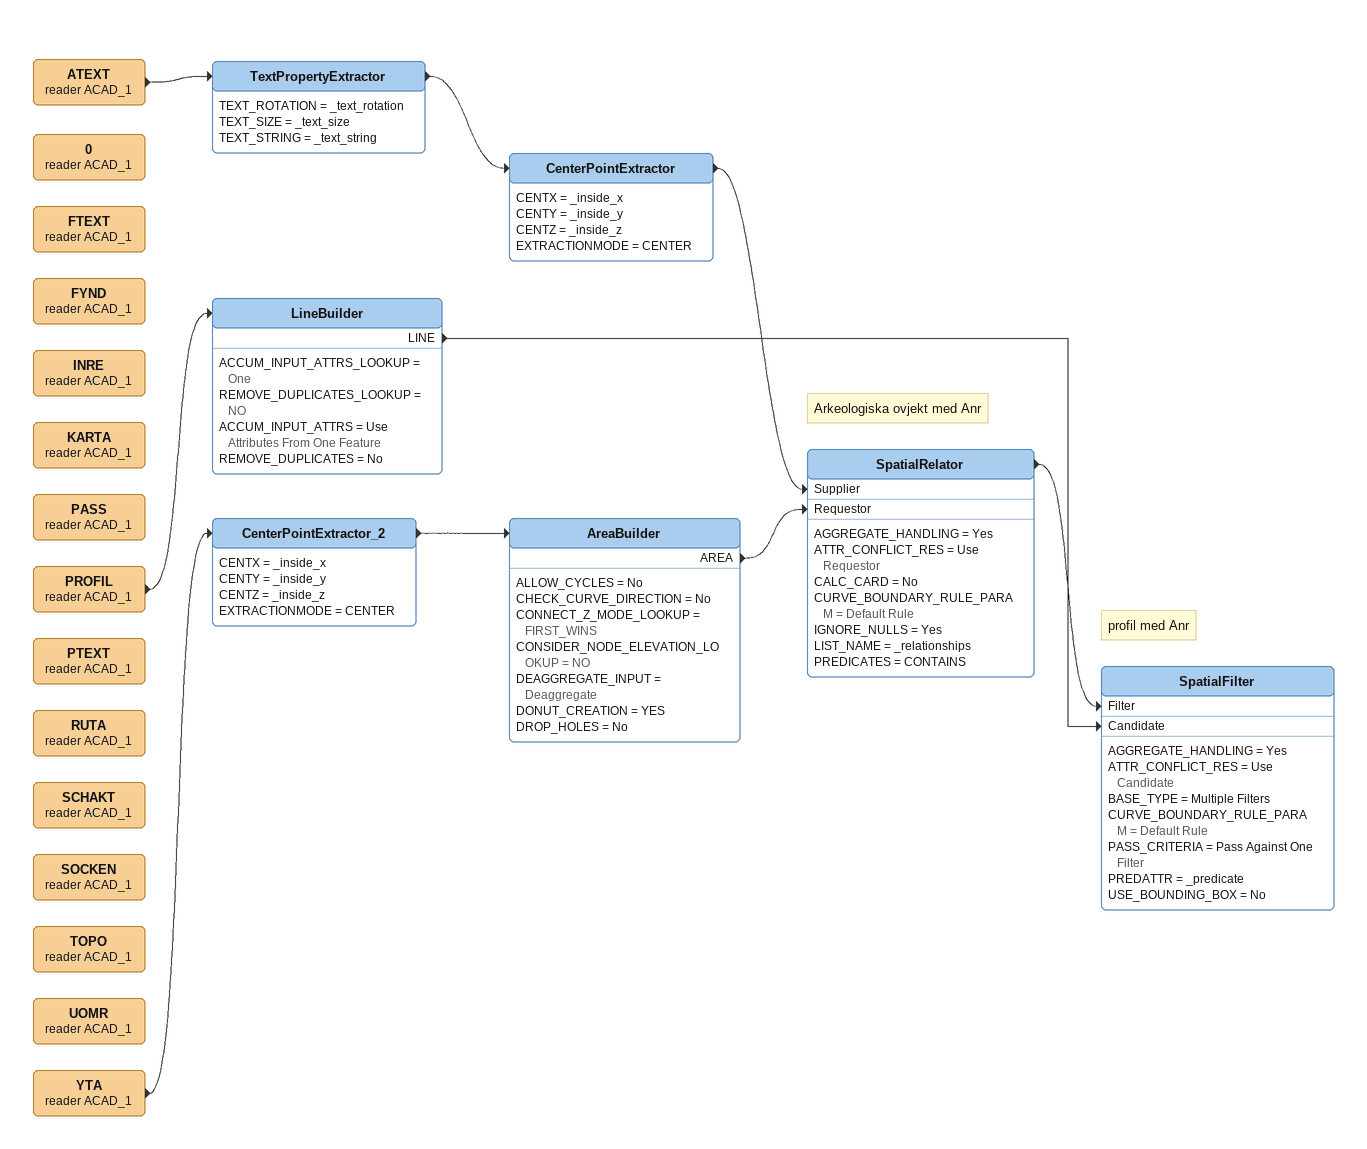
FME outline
ATEXT (reader ACAD_1)
    -> TextPropertyExtractor
TextPropertyExtractor
    TEXT_ROTATION = _text_rotation
    TEXT_SIZE = _text_size
    TEXT_STRING = _text_string
    -> CenterPointExtractor
CenterPointExtractor
    CENTX = _inside_x
    CENTY = _inside_y
    CENTZ = _inside_z
    EXTRACTIONMODE = CENTER
    -> SpatialRelator [Supplier]
0 (reader ACAD_1)
FTEXT (reader ACAD_1)
FYND (reader ACAD_1)
INRE (reader ACAD_1)
KARTA (reader ACAD_1)
PASS (reader ACAD_1)
PROFIL (reader ACAD_1)
    -> LineBuilder
LineBuilder
    ACCUM_INPUT_ATTRS_LOOKUP = One
    REMOVE_DUPLICATES_LOOKUP = NO
    ACCUM_INPUT_ATTRS = Use Attributes From One Feature
    REMOVE_DUPLICATES = No
    LINE -> SpatialFilter [Candidate]
PTEXT (reader ACAD_1)
RUTA (reader ACAD_1)
SCHAKT (reader ACAD_1)
SOCKEN (reader ACAD_1)
TOPO (reader ACAD_1)
UOMR (reader ACAD_1)
YTA (reader ACAD_1)
    -> CenterPointExtractor_2
CenterPointExtractor_2
    CENTX = _inside_x
    CENTY = _inside_y
    CENTZ = _inside_z
    EXTRACTIONMODE = CENTER
    -> AreaBuilder
AreaBuilder
    ALLOW_CYCLES = No
    CHECK_CURVE_DIRECTION = No
    CONNECT_Z_MODE_LOOKUP = FIRST_WINS
    CONSIDER_NODE_ELEVATION_LOOKUP = NO
    DEAGGREGATE_INPUT = Deaggregate
    DONUT_CREATION = YES
    DROP_HOLES = No
    AREA -> SpatialRelator [Requestor]
Note: Arkeologiska ovjekt med Anr
SpatialRelator
    AGGREGATE_HANDLING = Yes
    ATTR_CONFLICT_RES = Use Requestor
    CALC_CARD = No
    CURVE_BOUNDARY_RULE_PARAM = Default Rule
    IGNORE_NULLS = Yes
    LIST_NAME = _relationships
    PREDICATES = CONTAINS
    -> SpatialFilter [Filter]
Note: profil med Anr
SpatialFilter
    AGGREGATE_HANDLING = Yes
    ATTR_CONFLICT_RES = Use Candidate
    BASE_TYPE = Multiple Filters
    CURVE_BOUNDARY_RULE_PARAM = Default Rule
    PASS_CRITERIA = Pass Against One Filter
    PREDATTR = _predicate
    USE_BOUNDING_BOX = No
